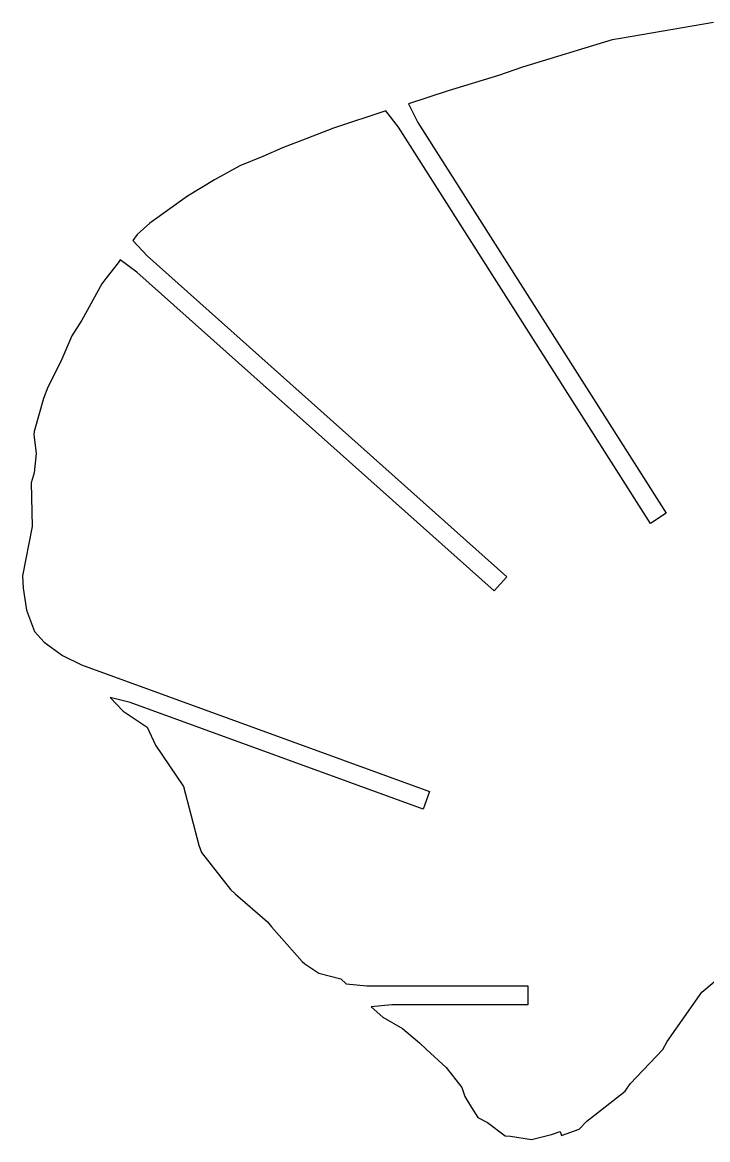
# Model space of a CAD drawing. Header units: inches. Extents: x -5 to 462, y 101 to 506.
# Drawn here: x -4.7 to 142.5, y 101.9 to 341.7 of the extents above; entities that cross this region are included whole.
import ezdxf

# ---------------------------------------------------------------- set-up
doc = ezdxf.new("R2010")
doc.units = ezdxf.units.IN
doc.header["$MEASUREMENT"] = 0
doc.layers.add('boundary', color=7, linetype='Continuous')

# ---------------------------------------------------------------- blocks, each defined once
blk = doc.blocks.new('block 2')
at = {"layer": 'boundary', "color": 5, "lineweight": 25, "true_color": 0x0000ff}
for points in [[(111.11, 102.83), (114.88, 104.18)], [(111.11, 102.83), (114.88, 104.18)], [(114.88, 104.18), (114.88, 104.18)], [(111.11, 102.83), (111.11, 102.83)]]:
    blk.add_lwpolyline(points, dxfattribs=at)
blk = doc.blocks.new('block 3')
at = {"layer": 'boundary', "color": 5, "lineweight": 25, "true_color": 0x0000ff}
for points in [[(114.88, 104.18), (116.56, 105.93)], [(114.88, 104.18), (116.56, 105.93)], [(116.56, 105.93), (116.56, 105.93)], [(114.88, 104.18), (114.88, 104.18)]]:
    blk.add_lwpolyline(points, dxfattribs=at)
blk = doc.blocks.new('block 4')
at = {"layer": 'boundary', "color": 5, "lineweight": 25, "true_color": 0x0000ff}
for points in [[(116.56, 105.93), (124.77, 112.33)], [(116.56, 105.93), (124.77, 112.33)], [(124.77, 112.33), (124.77, 112.33)], [(116.56, 105.93), (116.56, 105.93)]]:
    blk.add_lwpolyline(points, dxfattribs=at)
blk = doc.blocks.new('block 5')
at = {"layer": 'boundary', "color": 5, "lineweight": 25, "true_color": 0x0000ff}
for points in [[(124.77, 112.33), (125.82, 113.89)], [(124.77, 112.33), (125.82, 113.89)], [(125.82, 113.89), (125.82, 113.89)], [(124.77, 112.33), (124.77, 112.33)]]:
    blk.add_lwpolyline(points, dxfattribs=at)
blk = doc.blocks.new('block 6')
at = {"layer": 'boundary', "color": 5, "lineweight": 25, "true_color": 0x0000ff}
for points in [[(125.82, 113.89), (132.87, 121.28)], [(125.82, 113.89), (132.87, 121.28)], [(132.87, 121.28), (132.87, 121.28)], [(125.82, 113.89), (125.82, 113.89)]]:
    blk.add_lwpolyline(points, dxfattribs=at)
blk = doc.blocks.new('block 7')
at = {"layer": 'boundary', "color": 5, "lineweight": 25, "true_color": 0x0000ff}
for points in [[(132.87, 121.28), (133.76, 122.97)], [(132.87, 121.28), (133.76, 122.97)], [(133.76, 122.97), (133.76, 122.97)], [(132.87, 121.28), (132.87, 121.28)]]:
    blk.add_lwpolyline(points, dxfattribs=at)
blk = doc.blocks.new('block 8')
at = {"layer": 'boundary', "color": 5, "lineweight": 25, "true_color": 0x0000ff}
for points in [[(133.76, 122.97), (141.22, 133.59)], [(133.76, 122.97), (141.22, 133.59)], [(141.22, 133.59), (141.22, 133.59)], [(133.76, 122.97), (133.76, 122.97)]]:
    blk.add_lwpolyline(points, dxfattribs=at)
blk = doc.blocks.new('block 9')
at = {"layer": 'boundary', "color": 5, "lineweight": 25, "true_color": 0x0000ff}
for points in [[(141.22, 133.59), (150.02, 140.94)], [(141.22, 133.59), (150.02, 140.94)], [(150.02, 140.94), (150.02, 140.94)], [(141.22, 133.59), (141.22, 133.59)]]:
    blk.add_lwpolyline(points, dxfattribs=at)
blk = doc.blocks.new('block 114')
at = {"layer": 'boundary', "color": 5, "lineweight": 25, "true_color": 0x0000ff}
for points in [[(143.76, 341.7), (123.74, 338.27)], [(143.76, 341.7), (123.74, 338.27)], [(143.76, 341.7), (143.76, 341.7)], [(123.74, 338.27), (123.74, 338.27)]]:
    blk.add_lwpolyline(points, dxfattribs=at)
blk = doc.blocks.new('block 115')
at = {"layer": 'boundary', "color": 5, "lineweight": 25, "true_color": 0x0000ff}
for points in [[(123.74, 338.27), (121.99, 337.96)], [(123.74, 338.27), (121.99, 337.96)], [(123.74, 338.27), (123.74, 338.27)], [(121.99, 337.96), (121.99, 337.96)]]:
    blk.add_lwpolyline(points, dxfattribs=at)
blk = doc.blocks.new('block 116')
at = {"layer": 'boundary', "color": 5, "lineweight": 25, "true_color": 0x0000ff}
for points in [[(121.99, 337.96), (102.74, 332.12)], [(121.99, 337.96), (102.74, 332.12)], [(121.99, 337.96), (121.99, 337.96)], [(102.74, 332.12), (102.74, 332.12)]]:
    blk.add_lwpolyline(points, dxfattribs=at)
blk = doc.blocks.new('block 117')
at = {"layer": 'boundary', "color": 5, "lineweight": 25, "true_color": 0x0000ff}
for points in [[(102.74, 332.12), (97.58, 330.31)], [(102.74, 332.12), (97.58, 330.31)], [(102.74, 332.12), (102.74, 332.12)], [(97.58, 330.31), (97.58, 330.31)]]:
    blk.add_lwpolyline(points, dxfattribs=at)
blk = doc.blocks.new('block 118')
at = {"layer": 'boundary', "color": 5, "lineweight": 25, "true_color": 0x0000ff}
for points in [[(97.58, 330.31), (86.72, 326.98)], [(97.58, 330.31), (86.72, 326.98)], [(97.58, 330.31), (97.58, 330.31)], [(86.72, 326.98), (86.72, 326.98)]]:
    blk.add_lwpolyline(points, dxfattribs=at)
blk = doc.blocks.new('block 119')
at = {"layer": 'boundary', "color": 5, "lineweight": 25, "true_color": 0x0000ff}
for points in [[(86.72, 326.98), (78.22, 324.24)], [(86.72, 326.98), (78.22, 324.24)], [(86.72, 326.98), (86.72, 326.98)], [(78.22, 324.24), (78.22, 324.24)]]:
    blk.add_lwpolyline(points, dxfattribs=at)
blk = doc.blocks.new('block 120')
at = {"layer": 'boundary', "color": 5, "lineweight": 25, "true_color": 0x0000ff}
for points in [[(78.22, 324.24), (80.24, 320.24)], [(78.22, 324.24), (80.24, 320.24)], [(78.22, 324.24), (78.22, 324.24)], [(80.24, 320.24), (80.24, 320.24)]]:
    blk.add_lwpolyline(points, dxfattribs=at)
blk = doc.blocks.new('block 121')
at = {"layer": 'boundary', "color": 5, "lineweight": 25, "true_color": 0x0000ff}
for points in [[(80.24, 320.24), (133.61, 236.34)], [(80.24, 320.24), (133.61, 236.34)], [(80.24, 320.24), (80.24, 320.24)], [(133.61, 236.34), (133.61, 236.34)]]:
    blk.add_lwpolyline(points, dxfattribs=at)
blk = doc.blocks.new('block 122')
at = {"layer": 'boundary', "color": 5, "lineweight": 25, "true_color": 0x0000ff}
for points in [[(133.61, 236.34), (130.19, 234.17)], [(133.61, 236.34), (130.19, 234.17)], [(133.61, 236.34), (133.61, 236.34)], [(130.19, 234.17), (130.19, 234.17)]]:
    blk.add_lwpolyline(points, dxfattribs=at)
blk = doc.blocks.new('block 123')
at = {"layer": 'boundary', "color": 5, "lineweight": 25, "true_color": 0x0000ff}
for points in [[(130.19, 234.17), (76.12, 319.18)], [(130.19, 234.17), (76.12, 319.18)], [(76.12, 319.18), (76.12, 319.18)], [(130.19, 234.17), (130.19, 234.17)]]:
    blk.add_lwpolyline(points, dxfattribs=at)
blk = doc.blocks.new('block 124')
at = {"layer": 'boundary', "color": 5, "lineweight": 25, "true_color": 0x0000ff}
for points in [[(76.12, 319.18), (73.36, 322.7)], [(76.12, 319.18), (73.36, 322.7)], [(73.36, 322.7), (73.36, 322.7)], [(76.12, 319.18), (76.12, 319.18)]]:
    blk.add_lwpolyline(points, dxfattribs=at)
blk = doc.blocks.new('block 125')
at = {"layer": 'boundary', "color": 5, "lineweight": 25, "true_color": 0x0000ff}
for points in [[(73.36, 322.7), (62.12, 319.03)], [(73.36, 322.7), (62.12, 319.03)], [(73.36, 322.7), (73.36, 322.7)], [(62.12, 319.03), (62.12, 319.03)]]:
    blk.add_lwpolyline(points, dxfattribs=at)
blk = doc.blocks.new('block 126')
at = {"layer": 'boundary', "color": 5, "lineweight": 25, "true_color": 0x0000ff}
for points in [[(62.12, 319.03), (56.38, 316.76)], [(62.12, 319.03), (56.38, 316.76)], [(62.12, 319.03), (62.12, 319.03)], [(56.38, 316.76), (56.38, 316.76)]]:
    blk.add_lwpolyline(points, dxfattribs=at)
blk = doc.blocks.new('block 127')
at = {"layer": 'boundary', "color": 5, "lineweight": 25, "true_color": 0x0000ff}
for points in [[(56.38, 316.76), (51.16, 314.76)], [(56.38, 316.76), (51.16, 314.76)], [(56.38, 316.76), (56.38, 316.76)], [(51.16, 314.76), (51.16, 314.76)]]:
    blk.add_lwpolyline(points, dxfattribs=at)
blk = doc.blocks.new('block 128')
at = {"layer": 'boundary', "color": 5, "lineweight": 25, "true_color": 0x0000ff}
for points in [[(51.16, 314.76), (46.91, 312.91)], [(51.16, 314.76), (46.91, 312.91)], [(51.16, 314.76), (51.16, 314.76)], [(46.91, 312.91), (46.91, 312.91)]]:
    blk.add_lwpolyline(points, dxfattribs=at)
blk = doc.blocks.new('block 129')
at = {"layer": 'boundary', "color": 5, "lineweight": 25, "true_color": 0x0000ff}
for points in [[(46.91, 312.91), (42, 310.93)], [(46.91, 312.91), (42, 310.93)], [(46.91, 312.91), (46.91, 312.91)], [(42, 310.93), (42, 310.93)]]:
    blk.add_lwpolyline(points, dxfattribs=at)
blk = doc.blocks.new('block 130')
at = {"layer": 'boundary', "color": 5, "lineweight": 25, "true_color": 0x0000ff}
for points in [[(42, 310.93), (36.57, 307.92)], [(42, 310.93), (36.57, 307.92)], [(42, 310.93), (42, 310.93)], [(36.57, 307.92), (36.57, 307.92)]]:
    blk.add_lwpolyline(points, dxfattribs=at)
blk = doc.blocks.new('block 131')
at = {"layer": 'boundary', "color": 5, "lineweight": 25, "true_color": 0x0000ff}
for points in [[(36.57, 307.92), (30.76, 304.4)], [(36.57, 307.92), (30.76, 304.4)], [(36.57, 307.92), (36.57, 307.92)], [(30.76, 304.4), (30.76, 304.4)]]:
    blk.add_lwpolyline(points, dxfattribs=at)
blk = doc.blocks.new('block 132')
at = {"layer": 'boundary', "color": 5, "lineweight": 25, "true_color": 0x0000ff}
for points in [[(30.76, 304.4), (22.7, 298.58)], [(30.76, 304.4), (22.7, 298.58)], [(30.76, 304.4), (30.76, 304.4)], [(22.7, 298.58), (22.7, 298.58)]]:
    blk.add_lwpolyline(points, dxfattribs=at)
blk = doc.blocks.new('block 133')
at = {"layer": 'boundary', "color": 5, "lineweight": 25, "true_color": 0x0000ff}
for points in [[(22.7, 298.58), (19.93, 296.21)], [(22.7, 298.58), (19.93, 296.21)], [(22.7, 298.58), (22.7, 298.58)], [(19.93, 296.21), (19.93, 296.21)]]:
    blk.add_lwpolyline(points, dxfattribs=at)
blk = doc.blocks.new('block 134')
at = {"layer": 'boundary', "color": 5, "lineweight": 25, "true_color": 0x0000ff}
for points in [[(19.93, 296.21), (19.05, 294.89)], [(19.93, 296.21), (19.05, 294.89)], [(19.93, 296.21), (19.93, 296.21)], [(19.05, 294.89), (19.05, 294.89)]]:
    blk.add_lwpolyline(points, dxfattribs=at)
blk = doc.blocks.new('block 135')
at = {"layer": 'boundary', "color": 5, "lineweight": 25, "true_color": 0x0000ff}
for points in [[(19.05, 294.89), (22.08, 291.6)], [(19.05, 294.89), (22.08, 291.6)], [(19.05, 294.89), (19.05, 294.89)], [(22.08, 291.6), (22.08, 291.6)]]:
    blk.add_lwpolyline(points, dxfattribs=at)
blk = doc.blocks.new('block 136')
at = {"layer": 'boundary', "color": 5, "lineweight": 25, "true_color": 0x0000ff}
for points in [[(22.08, 291.6), (99.33, 222.71)], [(22.08, 291.6), (99.33, 222.71)], [(22.08, 291.6), (22.08, 291.6)], [(99.33, 222.71), (99.33, 222.71)]]:
    blk.add_lwpolyline(points, dxfattribs=at)
blk = doc.blocks.new('block 137')
at = {"layer": 'boundary', "color": 5, "lineweight": 25, "true_color": 0x0000ff}
for points in [[(99.33, 222.71), (96.64, 219.69)], [(99.33, 222.71), (96.64, 219.69)], [(99.33, 222.71), (99.33, 222.71)], [(96.64, 219.69), (96.64, 219.69)]]:
    blk.add_lwpolyline(points, dxfattribs=at)
blk = doc.blocks.new('block 138')
at = {"layer": 'boundary', "color": 5, "lineweight": 25, "true_color": 0x0000ff}
for points in [[(96.64, 219.69), (19.91, 288.11)], [(96.64, 219.69), (19.91, 288.11)], [(19.91, 288.11), (19.91, 288.11)], [(96.64, 219.69), (96.64, 219.69)]]:
    blk.add_lwpolyline(points, dxfattribs=at)
blk = doc.blocks.new('block 139')
at = {"layer": 'boundary', "color": 5, "lineweight": 25, "true_color": 0x0000ff}
for points in [[(19.91, 288.11), (16.29, 290.75)], [(19.91, 288.11), (16.29, 290.75)], [(16.29, 290.75), (16.29, 290.75)], [(19.91, 288.11), (19.91, 288.11)]]:
    blk.add_lwpolyline(points, dxfattribs=at)
blk = doc.blocks.new('block 140')
at = {"layer": 'boundary', "color": 5, "lineweight": 25, "true_color": 0x0000ff}
for points in [[(16.29, 290.75), (15.85, 290.09)], [(16.29, 290.75), (15.85, 290.09)], [(16.29, 290.75), (16.29, 290.75)], [(15.85, 290.09), (15.85, 290.09)]]:
    blk.add_lwpolyline(points, dxfattribs=at)
blk = doc.blocks.new('block 141')
at = {"layer": 'boundary', "color": 5, "lineweight": 25, "true_color": 0x0000ff}
for points in [[(15.85, 290.09), (13.23, 286.72)], [(15.85, 290.09), (13.23, 286.72)], [(15.85, 290.09), (15.85, 290.09)], [(13.23, 286.72), (13.23, 286.72)]]:
    blk.add_lwpolyline(points, dxfattribs=at)
blk = doc.blocks.new('block 142')
at = {"layer": 'boundary', "color": 5, "lineweight": 25, "true_color": 0x0000ff}
for points in [[(13.23, 286.72), (12.39, 285.59)], [(13.23, 286.72), (12.39, 285.59)], [(12.39, 285.59), (12.39, 285.59)], [(13.23, 286.72), (13.23, 286.72)]]:
    blk.add_lwpolyline(points, dxfattribs=at)
blk = doc.blocks.new('block 143')
at = {"layer": 'boundary', "color": 5, "lineweight": 25, "true_color": 0x0000ff}
for points in [[(12.39, 285.59), (8.05, 277.82)], [(12.39, 285.59), (8.05, 277.82)], [(12.39, 285.59), (12.39, 285.59)], [(8.05, 277.82), (8.05, 277.82)]]:
    blk.add_lwpolyline(points, dxfattribs=at)
blk = doc.blocks.new('block 144')
at = {"layer": 'boundary', "color": 5, "lineweight": 25, "true_color": 0x0000ff}
for points in [[(8.05, 277.82), (5.93, 274.4)], [(8.05, 277.82), (5.93, 274.4)], [(8.05, 277.82), (8.05, 277.82)], [(5.93, 274.4), (5.93, 274.4)]]:
    blk.add_lwpolyline(points, dxfattribs=at)
blk = doc.blocks.new('block 145')
at = {"layer": 'boundary', "color": 5, "lineweight": 25, "true_color": 0x0000ff}
for points in [[(5.93, 274.4), (3.58, 268.91)], [(5.93, 274.4), (3.58, 268.91)], [(5.93, 274.4), (5.93, 274.4)], [(3.58, 268.91), (3.58, 268.91)]]:
    blk.add_lwpolyline(points, dxfattribs=at)
blk = doc.blocks.new('block 146')
at = {"layer": 'boundary', "color": 5, "lineweight": 25, "true_color": 0x0000ff}
for points in [[(3.58, 268.91), (0.79, 263.42)], [(3.58, 268.91), (0.79, 263.42)], [(3.58, 268.91), (3.58, 268.91)], [(0.79, 263.42), (0.79, 263.42)]]:
    blk.add_lwpolyline(points, dxfattribs=at)
blk = doc.blocks.new('block 147')
at = {"layer": 'boundary', "color": 5, "lineweight": 25, "true_color": 0x0000ff}
for points in [[(0.79, 263.42), (-0.2, 261.01)], [(0.79, 263.42), (-0.2, 261.01)], [(0.79, 263.42), (0.79, 263.42)], [(-0.2, 261.01), (-0.2, 261.01)]]:
    blk.add_lwpolyline(points, dxfattribs=at)
blk = doc.blocks.new('block 148')
at = {"layer": 'boundary', "color": 5, "lineweight": 25, "true_color": 0x0000ff}
for points in [[(-0.2, 261.01), (-2.18, 253.92)], [(-0.2, 261.01), (-2.18, 253.92)], [(-0.2, 261.01), (-0.2, 261.01)], [(-2.18, 253.92), (-2.18, 253.92)]]:
    blk.add_lwpolyline(points, dxfattribs=at)
blk = doc.blocks.new('block 149')
at = {"layer": 'boundary', "color": 5, "lineweight": 25, "true_color": 0x0000ff}
for points in [[(-2.18, 253.92), (-2.24, 253.25)], [(-2.18, 253.92), (-2.24, 253.25)], [(-2.24, 253.25), (-2.24, 253.25)], [(-2.18, 253.92), (-2.18, 253.92)]]:
    blk.add_lwpolyline(points, dxfattribs=at)
blk = doc.blocks.new('block 150')
at = {"layer": 'boundary', "color": 5, "lineweight": 25, "true_color": 0x0000ff}
for points in [[(-2.24, 253.25), (-1.71, 249.21)], [(-2.24, 253.25), (-1.71, 249.21)], [(-2.24, 253.25), (-2.24, 253.25)], [(-1.71, 249.21), (-1.71, 249.21)]]:
    blk.add_lwpolyline(points, dxfattribs=at)
blk = doc.blocks.new('block 151')
at = {"layer": 'boundary', "color": 5, "lineweight": 25, "true_color": 0x0000ff}
for points in [[(-1.71, 249.21), (-2.18, 245.02)], [(-1.71, 249.21), (-2.18, 245.02)], [(-1.71, 249.21), (-1.71, 249.21)], [(-2.18, 245.02), (-2.18, 245.02)]]:
    blk.add_lwpolyline(points, dxfattribs=at)
blk = doc.blocks.new('block 152')
at = {"layer": 'boundary', "color": 5, "lineweight": 25, "true_color": 0x0000ff}
for points in [[(-2.18, 245.02), (-2.83, 242.87)], [(-2.18, 245.02), (-2.83, 242.87)], [(-2.18, 245.02), (-2.18, 245.02)], [(-2.83, 242.87), (-2.83, 242.87)]]:
    blk.add_lwpolyline(points, dxfattribs=at)
blk = doc.blocks.new('block 153')
at = {"layer": 'boundary', "color": 5, "lineweight": 25, "true_color": 0x0000ff}
for points in [[(-2.83, 242.87), (-2.62, 233.54)], [(-2.83, 242.87), (-2.62, 233.54)], [(-2.83, 242.87), (-2.83, 242.87)], [(-2.62, 233.54), (-2.62, 233.54)]]:
    blk.add_lwpolyline(points, dxfattribs=at)
blk = doc.blocks.new('block 154')
at = {"layer": 'boundary', "color": 5, "lineweight": 25, "true_color": 0x0000ff}
for points in [[(-2.62, 233.54), (-4.71, 222.91)], [(-2.62, 233.54), (-4.71, 222.91)], [(-2.62, 233.54), (-2.62, 233.54)], [(-4.71, 222.91), (-4.71, 222.91)]]:
    blk.add_lwpolyline(points, dxfattribs=at)
blk = doc.blocks.new('block 155')
at = {"layer": 'boundary', "color": 5, "lineweight": 25, "true_color": 0x0000ff}
for points in [[(-4.71, 222.91), (-4.54, 220.3)], [(-4.71, 222.91), (-4.54, 220.3)], [(-4.71, 222.91), (-4.71, 222.91)], [(-4.54, 220.3), (-4.54, 220.3)]]:
    blk.add_lwpolyline(points, dxfattribs=at)
blk = doc.blocks.new('block 156')
at = {"layer": 'boundary', "color": 5, "lineweight": 25, "true_color": 0x0000ff}
for points in [[(-4.54, 220.3), (-3.82, 215.54)], [(-4.54, 220.3), (-3.82, 215.54)], [(-4.54, 220.3), (-4.54, 220.3)], [(-3.82, 215.54), (-3.82, 215.54)]]:
    blk.add_lwpolyline(points, dxfattribs=at)
blk = doc.blocks.new('block 157')
at = {"layer": 'boundary', "color": 5, "lineweight": 25, "true_color": 0x0000ff}
for points in [[(-3.82, 215.54), (-2.12, 210.96)], [(-3.82, 215.54), (-2.12, 210.96)], [(-3.82, 215.54), (-3.82, 215.54)], [(-2.12, 210.96), (-2.12, 210.96)]]:
    blk.add_lwpolyline(points, dxfattribs=at)
blk = doc.blocks.new('block 158')
at = {"layer": 'boundary', "color": 5, "lineweight": 25, "true_color": 0x0000ff}
for points in [[(-2.12, 210.96), (-0.05, 208.72)], [(-2.12, 210.96), (-0.05, 208.72)], [(-2.12, 210.96), (-2.12, 210.96)], [(-0.05, 208.72), (-0.05, 208.72)]]:
    blk.add_lwpolyline(points, dxfattribs=at)
blk = doc.blocks.new('block 159')
at = {"layer": 'boundary', "color": 5, "lineweight": 25, "true_color": 0x0000ff}
for points in [[(-0.05, 208.72), (3.95, 205.8)], [(-0.05, 208.72), (3.95, 205.8)], [(-0.05, 208.72), (-0.05, 208.72)], [(3.95, 205.8), (3.95, 205.8)]]:
    blk.add_lwpolyline(points, dxfattribs=at)
blk = doc.blocks.new('block 160')
at = {"layer": 'boundary', "color": 5, "lineweight": 25, "true_color": 0x0000ff}
for points in [[(3.95, 205.8), (7.99, 203.86)], [(3.95, 205.8), (7.99, 203.86)], [(3.95, 205.8), (3.95, 205.8)], [(7.99, 203.86), (7.99, 203.86)]]:
    blk.add_lwpolyline(points, dxfattribs=at)
blk = doc.blocks.new('block 161')
at = {"layer": 'boundary', "color": 5, "lineweight": 25, "true_color": 0x0000ff}
for points in [[(7.99, 203.86), (82.74, 176.66)], [(7.99, 203.86), (82.74, 176.66)], [(7.99, 203.86), (7.99, 203.86)], [(82.74, 176.66), (82.74, 176.66)]]:
    blk.add_lwpolyline(points, dxfattribs=at)
blk = doc.blocks.new('block 162')
at = {"layer": 'boundary', "color": 5, "lineweight": 25, "true_color": 0x0000ff}
for points in [[(82.74, 176.66), (81.35, 172.85)], [(82.74, 176.66), (81.35, 172.85)], [(82.74, 176.66), (82.74, 176.66)], [(81.35, 172.85), (81.35, 172.85)]]:
    blk.add_lwpolyline(points, dxfattribs=at)
blk = doc.blocks.new('block 163')
at = {"layer": 'boundary', "color": 5, "lineweight": 25, "true_color": 0x0000ff}
for points in [[(81.35, 172.85), (18.47, 195.74)], [(81.35, 172.85), (18.47, 195.74)], [(18.47, 195.74), (18.47, 195.74)], [(81.35, 172.85), (81.35, 172.85)]]:
    blk.add_lwpolyline(points, dxfattribs=at)
blk = doc.blocks.new('block 164')
at = {"layer": 'boundary', "color": 5, "lineweight": 25, "true_color": 0x0000ff}
for points in [[(18.47, 195.74), (14.13, 196.85)], [(18.47, 195.74), (14.13, 196.85)], [(14.13, 196.85), (14.13, 196.85)], [(18.47, 195.74), (18.47, 195.74)]]:
    blk.add_lwpolyline(points, dxfattribs=at)
blk = doc.blocks.new('block 165')
at = {"layer": 'boundary', "color": 5, "lineweight": 25, "true_color": 0x0000ff}
for points in [[(14.13, 196.85), (16.93, 193.91)], [(14.13, 196.85), (16.93, 193.91)], [(14.13, 196.85), (14.13, 196.85)], [(16.93, 193.91), (16.93, 193.91)]]:
    blk.add_lwpolyline(points, dxfattribs=at)
blk = doc.blocks.new('block 166')
at = {"layer": 'boundary', "color": 5, "lineweight": 25, "true_color": 0x0000ff}
for points in [[(16.93, 193.91), (22.1, 190.43)], [(16.93, 193.91), (22.1, 190.43)], [(16.93, 193.91), (16.93, 193.91)], [(22.1, 190.43), (22.1, 190.43)]]:
    blk.add_lwpolyline(points, dxfattribs=at)
blk = doc.blocks.new('block 167')
at = {"layer": 'boundary', "color": 5, "lineweight": 25, "true_color": 0x0000ff}
for points in [[(22.1, 190.43), (23.89, 186.58)], [(22.1, 190.43), (23.89, 186.58)], [(22.1, 190.43), (22.1, 190.43)], [(23.89, 186.58), (23.89, 186.58)]]:
    blk.add_lwpolyline(points, dxfattribs=at)
blk = doc.blocks.new('block 168')
at = {"layer": 'boundary', "color": 5, "lineweight": 25, "true_color": 0x0000ff}
for points in [[(23.89, 186.58), (29.93, 177.74)], [(23.89, 186.58), (29.93, 177.74)], [(23.89, 186.58), (23.89, 186.58)], [(29.93, 177.74), (29.93, 177.74)]]:
    blk.add_lwpolyline(points, dxfattribs=at)
blk = doc.blocks.new('block 169')
at = {"layer": 'boundary', "color": 5, "lineweight": 25, "true_color": 0x0000ff}
for points in [[(29.93, 177.74), (33.2, 165.1)], [(29.93, 177.74), (33.2, 165.1)], [(29.93, 177.74), (29.93, 177.74)], [(33.2, 165.1), (33.2, 165.1)]]:
    blk.add_lwpolyline(points, dxfattribs=at)
blk = doc.blocks.new('block 170')
at = {"layer": 'boundary', "color": 5, "lineweight": 25, "true_color": 0x0000ff}
for points in [[(33.2, 165.1), (33.79, 163.59)], [(33.2, 165.1), (33.79, 163.59)], [(33.2, 165.1), (33.2, 165.1)], [(33.79, 163.59), (33.79, 163.59)]]:
    blk.add_lwpolyline(points, dxfattribs=at)
blk = doc.blocks.new('block 171')
at = {"layer": 'boundary', "color": 5, "lineweight": 25, "true_color": 0x0000ff}
for points in [[(33.79, 163.59), (39.97, 155.6)], [(33.79, 163.59), (39.97, 155.6)], [(33.79, 163.59), (33.79, 163.59)], [(39.97, 155.6), (39.97, 155.6)]]:
    blk.add_lwpolyline(points, dxfattribs=at)
blk = doc.blocks.new('block 172')
at = {"layer": 'boundary', "color": 5, "lineweight": 25, "true_color": 0x0000ff}
for points in [[(39.97, 155.6), (40.97, 154.7)], [(39.97, 155.6), (40.97, 154.7)], [(39.97, 155.6), (39.97, 155.6)], [(40.97, 154.7), (40.97, 154.7)]]:
    blk.add_lwpolyline(points, dxfattribs=at)
blk = doc.blocks.new('block 173')
at = {"layer": 'boundary', "color": 5, "lineweight": 25, "true_color": 0x0000ff}
for points in [[(40.97, 154.7), (47.95, 148.68)], [(40.97, 154.7), (47.95, 148.68)], [(40.97, 154.7), (40.97, 154.7)], [(47.95, 148.68), (47.95, 148.68)]]:
    blk.add_lwpolyline(points, dxfattribs=at)
blk = doc.blocks.new('block 174')
at = {"layer": 'boundary', "color": 5, "lineweight": 25, "true_color": 0x0000ff}
for points in [[(47.95, 148.68), (48.81, 147.63)], [(47.95, 148.68), (48.81, 147.63)], [(47.95, 148.68), (47.95, 148.68)], [(48.81, 147.63), (48.81, 147.63)]]:
    blk.add_lwpolyline(points, dxfattribs=at)
blk = doc.blocks.new('block 175')
at = {"layer": 'boundary', "color": 5, "lineweight": 25, "true_color": 0x0000ff}
for points in [[(48.81, 147.63), (55.41, 140.16)], [(48.81, 147.63), (55.41, 140.16)], [(48.81, 147.63), (48.81, 147.63)], [(55.41, 140.16), (55.41, 140.16)]]:
    blk.add_lwpolyline(points, dxfattribs=at)
blk = doc.blocks.new('block 176')
at = {"layer": 'boundary', "color": 5, "lineweight": 25, "true_color": 0x0000ff}
for points in [[(55.41, 140.16), (55.99, 139.63)], [(55.41, 140.16), (55.99, 139.63)], [(55.41, 140.16), (55.41, 140.16)], [(55.99, 139.63), (55.99, 139.63)]]:
    blk.add_lwpolyline(points, dxfattribs=at)
blk = doc.blocks.new('block 177')
at = {"layer": 'boundary', "color": 5, "lineweight": 25, "true_color": 0x0000ff}
for points in [[(55.99, 139.63), (58.95, 137.64)], [(55.99, 139.63), (58.95, 137.64)], [(55.99, 139.63), (55.99, 139.63)], [(58.95, 137.64), (58.95, 137.64)]]:
    blk.add_lwpolyline(points, dxfattribs=at)
blk = doc.blocks.new('block 178')
at = {"layer": 'boundary', "color": 5, "lineweight": 25, "true_color": 0x0000ff}
for points in [[(58.95, 137.64), (63.72, 136.48)], [(58.95, 137.64), (63.72, 136.48)], [(58.95, 137.64), (58.95, 137.64)], [(63.72, 136.48), (63.72, 136.48)]]:
    blk.add_lwpolyline(points, dxfattribs=at)
blk = doc.blocks.new('block 179')
at = {"layer": 'boundary', "color": 5, "lineweight": 25, "true_color": 0x0000ff}
for points in [[(63.72, 136.48), (64.85, 135.38)], [(63.72, 136.48), (64.85, 135.38)], [(63.72, 136.48), (63.72, 136.48)], [(64.85, 135.38), (64.85, 135.38)]]:
    blk.add_lwpolyline(points, dxfattribs=at)
blk = doc.blocks.new('block 180')
at = {"layer": 'boundary', "color": 5, "lineweight": 25, "true_color": 0x0000ff}
for points in [[(64.85, 135.38), (69.3, 134.94)], [(64.85, 135.38), (69.3, 134.94)], [(64.85, 135.38), (64.85, 135.38)], [(69.3, 134.94), (69.3, 134.94)]]:
    blk.add_lwpolyline(points, dxfattribs=at)
blk = doc.blocks.new('block 181')
at = {"layer": 'boundary', "color": 5, "lineweight": 25, "true_color": 0x0000ff}
for points in [[(69.3, 134.94), (103.9, 134.94)], [(69.3, 134.94), (103.9, 134.94)], [(69.3, 134.94), (69.3, 134.94)], [(103.9, 134.94), (103.9, 134.94)]]:
    blk.add_lwpolyline(points, dxfattribs=at)
blk = doc.blocks.new('block 182')
at = {"layer": 'boundary', "color": 5, "lineweight": 25, "true_color": 0x0000ff}
for points in [[(103.9, 134.94), (103.9, 130.89)], [(103.9, 134.94), (103.9, 130.89)], [(103.9, 134.94), (103.9, 134.94)], [(103.9, 130.89), (103.9, 130.89)]]:
    blk.add_lwpolyline(points, dxfattribs=at)
blk = doc.blocks.new('block 183')
at = {"layer": 'boundary', "color": 5, "lineweight": 25, "true_color": 0x0000ff}
for points in [[(103.9, 130.89), (74.68, 130.89)], [(103.9, 130.89), (74.68, 130.89)], [(74.68, 130.89), (74.68, 130.89)], [(103.9, 130.89), (103.9, 130.89)]]:
    blk.add_lwpolyline(points, dxfattribs=at)
blk = doc.blocks.new('block 184')
at = {"layer": 'boundary', "color": 5, "lineweight": 25, "true_color": 0x0000ff}
for points in [[(74.68, 130.89), (70.23, 130.45)], [(74.68, 130.89), (70.23, 130.45)], [(70.23, 130.45), (70.23, 130.45)], [(74.68, 130.89), (74.68, 130.89)]]:
    blk.add_lwpolyline(points, dxfattribs=at)
blk = doc.blocks.new('block 185')
at = {"layer": 'boundary', "color": 5, "lineweight": 25, "true_color": 0x0000ff}
for points in [[(70.23, 130.45), (72.74, 128.19)], [(70.23, 130.45), (72.74, 128.19)], [(70.23, 130.45), (70.23, 130.45)], [(72.74, 128.19), (72.74, 128.19)]]:
    blk.add_lwpolyline(points, dxfattribs=at)
blk = doc.blocks.new('block 186')
at = {"layer": 'boundary', "color": 5, "lineweight": 25, "true_color": 0x0000ff}
for points in [[(72.74, 128.19), (76.91, 125.77)], [(72.74, 128.19), (76.91, 125.77)], [(72.74, 128.19), (72.74, 128.19)], [(76.91, 125.77), (76.91, 125.77)]]:
    blk.add_lwpolyline(points, dxfattribs=at)
blk = doc.blocks.new('block 187')
at = {"layer": 'boundary', "color": 5, "lineweight": 25, "true_color": 0x0000ff}
for points in [[(76.91, 125.77), (80.61, 122.68)], [(76.91, 125.77), (80.61, 122.68)], [(76.91, 125.77), (76.91, 125.77)], [(80.61, 122.68), (80.61, 122.68)]]:
    blk.add_lwpolyline(points, dxfattribs=at)
blk = doc.blocks.new('block 188')
at = {"layer": 'boundary', "color": 5, "lineweight": 25, "true_color": 0x0000ff}
for points in [[(80.61, 122.68), (82.09, 121.28)], [(80.61, 122.68), (82.09, 121.28)], [(80.61, 122.68), (80.61, 122.68)], [(82.09, 121.28), (82.09, 121.28)]]:
    blk.add_lwpolyline(points, dxfattribs=at)
blk = doc.blocks.new('block 189')
at = {"layer": 'boundary', "color": 5, "lineweight": 25, "true_color": 0x0000ff}
for points in [[(82.09, 121.28), (86.29, 117.43)], [(82.09, 121.28), (86.29, 117.43)], [(82.09, 121.28), (82.09, 121.28)], [(86.29, 117.43), (86.29, 117.43)]]:
    blk.add_lwpolyline(points, dxfattribs=at)
blk = doc.blocks.new('block 190')
at = {"layer": 'boundary', "color": 5, "lineweight": 25, "true_color": 0x0000ff}
for points in [[(86.29, 117.43), (89.66, 113.12)], [(86.29, 117.43), (89.66, 113.12)], [(86.29, 117.43), (86.29, 117.43)], [(89.66, 113.12), (89.66, 113.12)]]:
    blk.add_lwpolyline(points, dxfattribs=at)
blk = doc.blocks.new('block 191')
at = {"layer": 'boundary', "color": 5, "lineweight": 25, "true_color": 0x0000ff}
for points in [[(89.66, 113.12), (90.3, 111.17)], [(89.66, 113.12), (90.3, 111.17)], [(89.66, 113.12), (89.66, 113.12)], [(90.3, 111.17), (90.3, 111.17)]]:
    blk.add_lwpolyline(points, dxfattribs=at)
blk = doc.blocks.new('block 192')
at = {"layer": 'boundary', "color": 5, "lineweight": 25, "true_color": 0x0000ff}
for points in [[(90.3, 111.17), (91.73, 108.82)], [(90.3, 111.17), (91.73, 108.82)], [(90.3, 111.17), (90.3, 111.17)], [(91.73, 108.82), (91.73, 108.82)]]:
    blk.add_lwpolyline(points, dxfattribs=at)
blk = doc.blocks.new('block 193')
at = {"layer": 'boundary', "color": 5, "lineweight": 25, "true_color": 0x0000ff}
for points in [[(91.73, 108.82), (93.16, 106.66)], [(91.73, 108.82), (93.16, 106.66)], [(91.73, 108.82), (91.73, 108.82)], [(93.16, 106.66), (93.16, 106.66)]]:
    blk.add_lwpolyline(points, dxfattribs=at)
blk = doc.blocks.new('block 194')
at = {"layer": 'boundary', "color": 5, "lineweight": 25, "true_color": 0x0000ff}
for points in [[(93.16, 106.66), (95.2, 105.62)], [(93.16, 106.66), (95.2, 105.62)], [(93.16, 106.66), (93.16, 106.66)], [(95.2, 105.62), (95.2, 105.62)]]:
    blk.add_lwpolyline(points, dxfattribs=at)
blk = doc.blocks.new('block 195')
at = {"layer": 'boundary', "color": 5, "lineweight": 25, "true_color": 0x0000ff}
for points in [[(95.2, 105.62), (99.02, 102.72)], [(95.2, 105.62), (99.02, 102.72)], [(95.2, 105.62), (95.2, 105.62)], [(99.02, 102.72), (99.02, 102.72)]]:
    blk.add_lwpolyline(points, dxfattribs=at)
blk = doc.blocks.new('block 196')
at = {"layer": 'boundary', "color": 5, "lineweight": 25, "true_color": 0x0000ff}
for points in [[(99.02, 102.72), (100.17, 102.66)], [(99.02, 102.72), (100.17, 102.66)], [(99.02, 102.72), (99.02, 102.72)], [(100.17, 102.66), (100.17, 102.66)]]:
    blk.add_lwpolyline(points, dxfattribs=at)
blk = doc.blocks.new('block 197')
at = {"layer": 'boundary', "color": 5, "lineweight": 25, "true_color": 0x0000ff}
for points in [[(100.17, 102.66), (104.64, 101.93)], [(100.17, 102.66), (104.64, 101.93)], [(100.17, 102.66), (100.17, 102.66)], [(104.64, 101.93), (104.64, 101.93)]]:
    blk.add_lwpolyline(points, dxfattribs=at)
blk = doc.blocks.new('block 198')
at = {"layer": 'boundary', "color": 5, "lineweight": 25, "true_color": 0x0000ff}
for points in [[(104.64, 101.93), (108.98, 103.04)], [(104.64, 101.93), (108.98, 103.04)], [(104.64, 101.93), (104.64, 101.93)], [(108.98, 103.04), (108.98, 103.04)]]:
    blk.add_lwpolyline(points, dxfattribs=at)
blk = doc.blocks.new('block 199')
at = {"layer": 'boundary', "color": 5, "lineweight": 25, "true_color": 0x0000ff}
for points in [[(108.98, 103.04), (110.79, 103.7)], [(108.98, 103.04), (110.79, 103.7)], [(110.79, 103.7), (110.79, 103.7)], [(108.98, 103.04), (108.98, 103.04)]]:
    blk.add_lwpolyline(points, dxfattribs=at)
blk = doc.blocks.new('block 200')
at = {"layer": 'boundary', "color": 5, "lineweight": 25, "true_color": 0x0000ff}
for points in [[(110.79, 103.7), (111.11, 102.83)], [(110.79, 103.7), (111.11, 102.83)], [(110.79, 103.7), (110.79, 103.7)], [(111.11, 102.83), (111.11, 102.83)]]:
    blk.add_lwpolyline(points, dxfattribs=at)

msp = doc.modelspace()

# ---------------------------------------------------------------- block references
at = {"layer": 'boundary'}
for name in ['block 114', 'block 115', 'block 116', 'block 117', 'block 118', 'block 119', 'block 120', 'block 125', 'block 124', 'block 126', 'block 123', 'block 121', 'block 127', 'block 128', 'block 129', 'block 130', 'block 131', 'block 132', 'block 133', 'block 134', 'block 135', 'block 140', 'block 139', 'block 136', 'block 141', 'block 138', 'block 143', 'block 142', 'block 144', 'block 145', 'block 146', 'block 147', 'block 148', 'block 149', 'block 150', 'block 151', 'block 152', 'block 153', 'block 122', 'block 154', 'block 155', 'block 137', 'block 156', 'block 157', 'block 158', 'block 159', 'block 160', 'block 161', 'block 164', 'block 165', 'block 163', 'block 166', 'block 167', 'block 168', 'block 169', 'block 162', 'block 170', 'block 171', 'block 172', 'block 173', 'block 174', 'block 175', 'block 176', 'block 177', 'block 9', 'block 178', 'block 179', 'block 180', 'block 181', 'block 182', 'block 8', 'block 184', 'block 185', 'block 183', 'block 186', 'block 187', 'block 188', 'block 7', 'block 189', 'block 6', 'block 190', 'block 191', 'block 5', 'block 192', 'block 4', 'block 193', 'block 194', 'block 195', 'block 3', 'block 199', 'block 200', 'block 2', 'block 196', 'block 197', 'block 198']:
    msp.add_blockref(name, (0, 0), dxfattribs=at)

doc.saveas('drawing.dxf')
